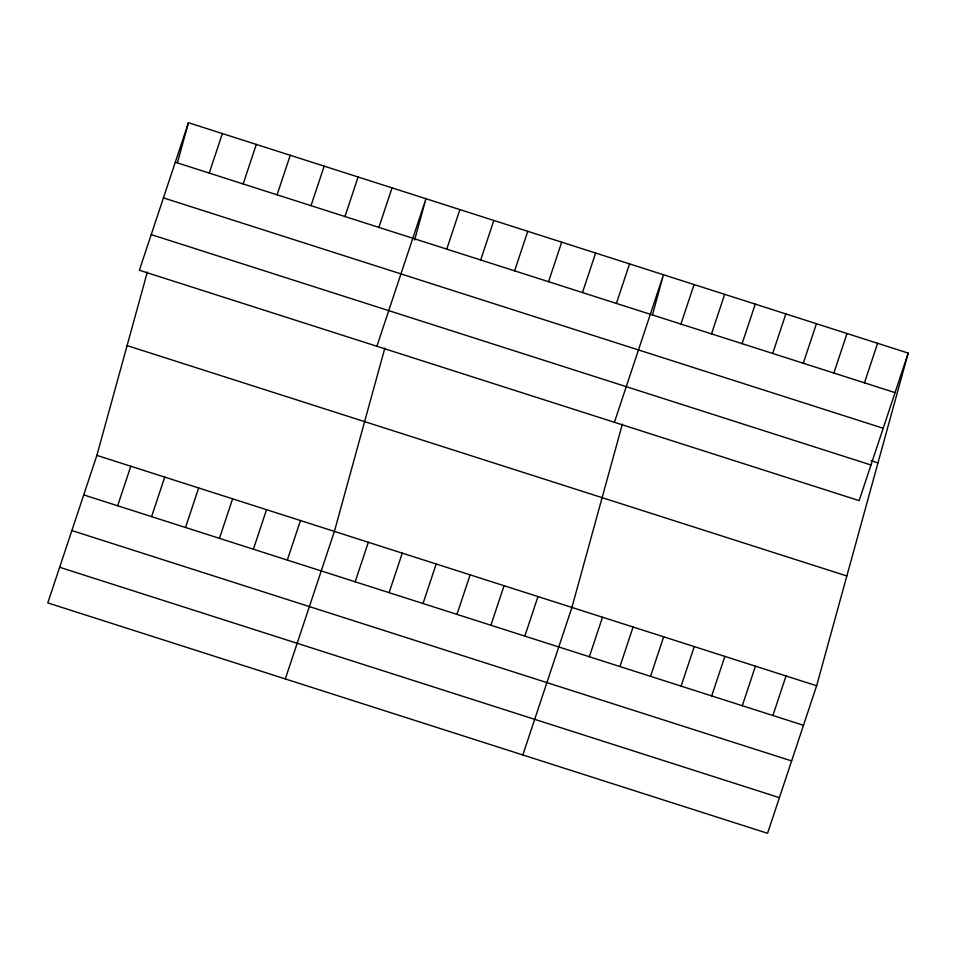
<?xml version="1.0" encoding="UTF-8"?>
<svg xmlns="http://www.w3.org/2000/svg" width="956" height="956" viewBox="0 0 956 956"><rect width="100%" height="100%" fill="white"/><g stroke="black" fill="none" stroke-linecap="round" stroke-linejoin="round"><path stroke-width="1.43" d="M908.2 353.087L859.121 500.621L139.373 270.237L188.452 122.703L908.2 353.087L816.627 685.763L767.548 833.297L47.8 602.913L96.879 455.379L147.332 272.078M177.458 162.628L188.452 122.703M384.85 348.104L334.397 531.405L285.318 678.939M414.593 240.076L425.97 198.729L376.891 346.263M622.368 424.129L571.915 607.43L522.836 754.965M652.494 314.679L663.488 274.754L614.409 422.289M209.233 173.096L222.378 133.565M117.66 505.772L130.805 466.241M243.159 183.958L256.316 144.428M151.586 516.634L164.743 477.104M277.097 194.821L290.242 155.29M185.524 527.497L198.669 487.954M311.023 205.683L324.18 166.153M219.45 538.359L232.607 498.817M344.961 216.546L358.106 177.003M253.388 549.21L266.533 509.679M378.887 227.409L392.044 187.866M287.314 560.073L300.459 520.542M446.751 249.122L459.896 209.591M355.178 581.798L368.323 542.267M480.677 259.984L493.834 220.454M389.104 592.66L402.261 553.13M514.615 270.847L527.76 231.316M423.042 603.523L436.187 563.98M548.541 281.709L561.698 242.179M456.968 614.385L470.125 574.843M582.467 292.572L595.624 253.029M490.894 625.236L504.051 585.705M616.405 303.434L629.55 263.892M524.832 636.098L537.977 596.568M680.923 324.084L694.08 284.553M589.35 656.76L602.507 617.218M711.515 333.871L724.66 294.34M619.942 666.547L633.087 627.017M742.107 343.658L755.252 304.127M650.534 676.334L663.679 636.804M772.687 353.457L785.844 313.926M681.114 686.133L694.271 646.591M803.279 363.244L816.436 323.714M711.706 695.92L724.863 656.39M833.871 373.043L847.016 333.501M742.298 705.707L755.443 666.177M864.463 382.83L877.608 343.3M772.89 715.506L786.035 675.964M175.306 162.233L895.043 392.617M163.44 197.88L883.189 428.264M871.024 460.649L877.978 462.871M151.227 234.602L870.976 464.986M127.1 345.594L846.849 575.978M96.879 455.379L816.627 685.763M83.722 494.909L803.47 725.293M71.867 530.556L791.616 760.928M59.654 567.278L779.403 797.651"/></g></svg>
